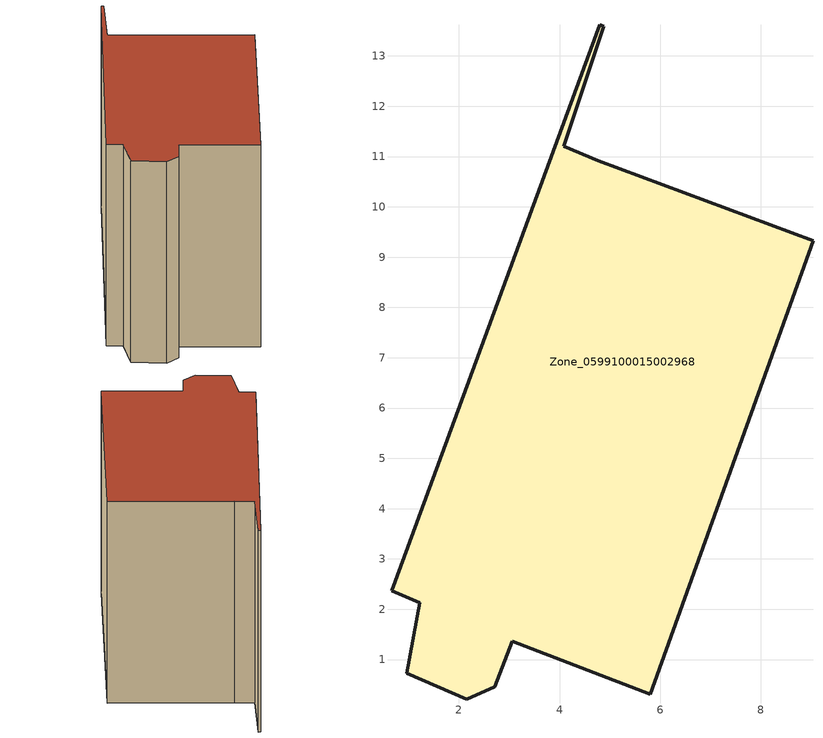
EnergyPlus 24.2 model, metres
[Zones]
Zone_0599100015002968
 floor ground (C_G): 1.22,2.13 0.66,2.37 4.8,13.62 4.88,13.59 4.09,11.2 4.77,10.92 9.04,9.33 5.8,0.31 3.06,1.36 2.71,0.46 2.15,0.21 0.96,0.73 z0.81
 wall outside (C_F): 0.66,2.37 1.22,2.13 0.96,0.73 2.15,0.21 2.71,0.46 3.06,1.36 5.8,0.31 9.04,9.33 4.77,10.92 4.09,11.2 4.88,13.59 4.8,13.62 0.66,2.37 z0.81:8.75
 roof outside (C_R): 4.88,13.59 4.8,13.62 0.66,2.37 1.22,2.13 0.96,0.73 2.15,0.21 2.71,0.46 3.06,1.36 5.8,0.31 9.04,9.33 4.77,10.92 4.09,11.2 z8.75
[BUILDING]
Pand.0599100015002968: North Axis=0; Terrain=City; Loads Convergence Tolerance Value=0.04; Temperature Convergence Tolerance Value=0.4; Solar Distribution=FullExterior; Maximum Number of Warmup Days=25; Minimum Number of Warmup Days=1
[Site:Location]
Rotterdam.The.Hague.AP_ZH_NLD Design_Conditions: Latitude=51.96; Longitude=4.45; Time Zone=1; Elevation=-4.5
[SITE:GROUNDTEMPERATURE:BUILDINGSURFACE]
18, 18, 18, 18, 18, 18, 18, 18, 18, 18, 18, 18
[MATERIAL] Thermal Absorptance=0.9; Solar Absorptance=0.7; Visible Absorptance=0.7
Name | Roughness | Thickness | Conductivity | Density | Specific Heat
G.TI.1965-1974 | MediumSmooth | 0.15 | 0.882353 | 540 | 1210
F.TI.1965-1974 | Rough | 0.3 | 0.697674 | 1920 | 840
R.TI.1965-1974 | MediumRough | 0.2 | 0.232558 | 1500 | 1000
[CONSTRUCTION]
C_G: G.TI.1965-1974
C_F: F.TI.1965-1974
C_R: R.TI.1965-1974
[ZONE]
Zone_0599100015002968: Type=1; Multiplier=1; Ceiling Height=Autocalculate; Volume=Autocalculate; Floor Area=autocalculate; Part of Total Floor Area=Yes
[ZONEINFILTRATION:DESIGNFLOWRATE]
Infil_Zone_0599100015002968: Zone or ZoneList or Space or SpaceList=Zone_0599100015002968; Schedule=AlwaysOn; Design Flow Rate Calculation Method=Flow/Area; Flow Rate per Floor Area=0.003; Constant Term Coefficient=1; Temperature Term Coefficient=0; Velocity Term Coefficient=0; Velocity Squared Term Coefficient=0
[HVACTEMPLATE:ZONE:IDEALLOADSAIRSYSTEM]
Zone_0599100015002968: Maximum Heating Supply Air Temperature=50; Minimum Cooling Supply Air Temperature=13; Maximum Heating Supply Air Humidity Ratio=0.0156; Minimum Cooling Supply Air Humidity Ratio=0.0077; Heating Limit=NoLimit; Cooling Limit=NoLimit; Dehumidification Control Type=ConstantSensibleHeatRatio; Cooling Sensible Heat Ratio=0.7; Dehumidification Setpoint=60; Humidification Control Type=None; Humidification Setpoint=30; Outdoor Air Method=None; Outdoor Air Flow Rate per Person=0.00944; Outdoor Air Flow Rate per Zone Floor Area=0; Outdoor Air Flow Rate per Zone=0; Demand Controlled Ventilation Type=None; Outdoor Air Economizer Type=NoEconomizer; Heat Recovery Type=None; Sensible Heat Recovery Effectiveness=0.7; Latent Heat Recovery Effectiveness=0.65
[ZONECONTROL:THERMOSTAT]
ThermostatControl_Zone_0599100015002968: Zone or ZoneList=Zone_0599100015002968; Control Type Schedule=DualSetpointControlType; Control 1=Thermostat_Zone_0599100015002968; Temperature Difference Between Cutout And Setpoint=0
[THERMOSTATSETPOINT:DUALSETPOINT]
Thermostat_Zone_0599100015002968: Heating Setpoint Temperature Schedule=HeatingSetpoint_Zone_0599100015002968; Cooling Setpoint Temperature Schedule=CoolingSetpoint_Zone_0599100015002968
[SCHEDULE:COMPACT]
HeatingSetpoint_Zone_0599100015002968: Through: 12/31, For: AllDays, Until: 24:00, 21
CoolingSetpoint_Zone_0599100015002968: Through: 12/31, For: AllDays, Until: 24:00, 24
DualSetpointControlType: Through: 12/31, For: AllDays, Until: 24:00, 4
AlwaysOn: Through: 12/31, For: AllDays, Until: 24:00, 1
